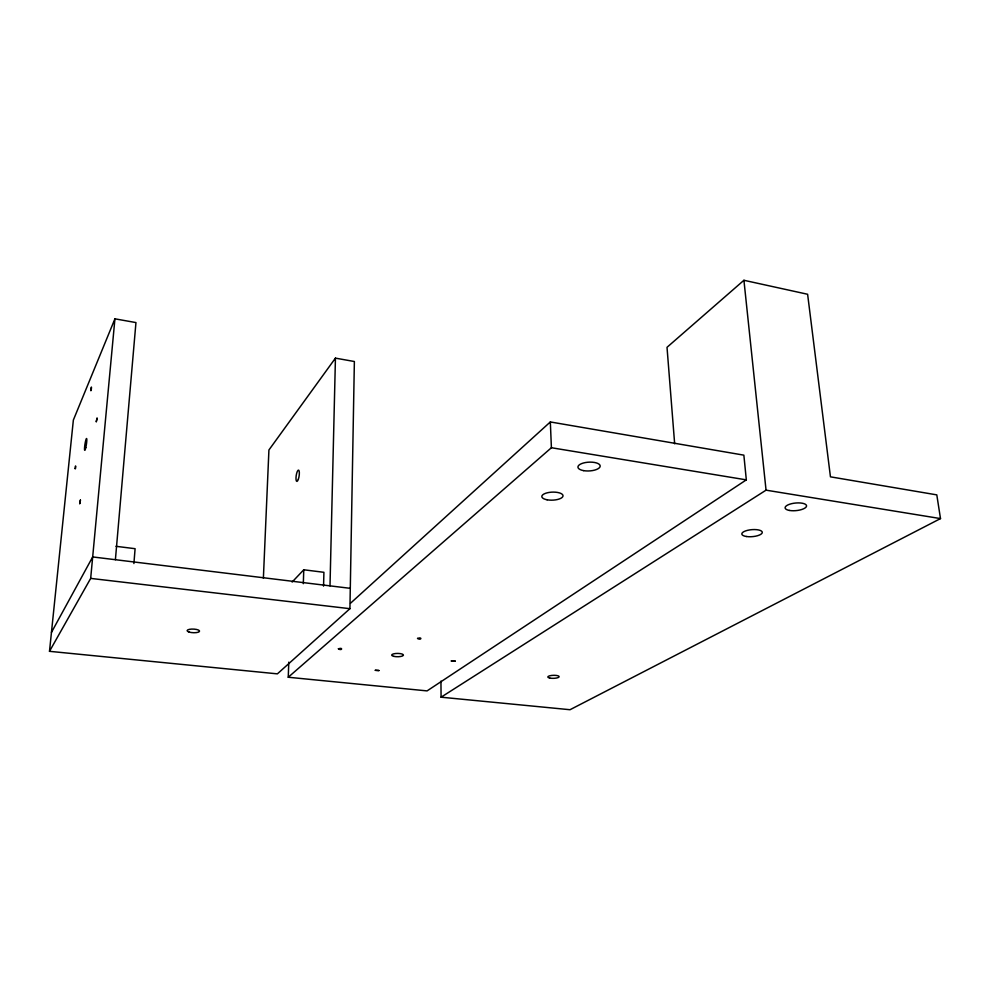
<?xml version="1.0" encoding="UTF-8"?>
<svg xmlns="http://www.w3.org/2000/svg" width="990" height="990" viewBox="0 0 990 990"><rect width="100%" height="100%" fill="white"/><g stroke="black" fill="none" stroke-linecap="round" stroke-linejoin="round"><path stroke-width="1.49" d="M115.397 559.709L135.952 322.579L114.927 318.829L73.359 420.069L49.5 651.321L277.386 673.856L349.928 608.689L354.371 361.511L335.437 358.132L268.921 449.992L263.377 578.234M330.004 585.857L335.437 358.132M323.557 586.142L323.916 572.307L303.769 569.782L292.124 582.058M303.324 583.692L303.769 569.782M350.534 603.207L550.329 421.95L743.861 455.153L746.324 479.865L427.074 690.896L288.251 677.247L288.783 662.162M133.898 563.545L135.098 548.695L115.978 546.307M49.5 651.321L90.672 578.395L114.927 318.829M51.455 632.387L92.676 556.937L350.287 588.332M288.251 677.247L551.405 447.728L746.324 479.865M440.946 681.12L441.082 697.195L570.017 709.719L940.5 518.587L936.8 494.876L830.449 476.834L807.617 294.265L743.923 280.281L667.013 347.317L674.66 443.817M441.082 697.195L766.05 490.161L940.5 518.587M90.672 578.395L349.928 608.689M743.923 280.281L766.05 490.161M550.329 421.95L551.405 447.728M451.316 660.961L455.14 661.073L451.316 660.961M90.746 390.382C91.29 392.795 92.02 381.831 90.746 390.382M80.413 500.061L79.745 503.65L80.413 500.061M75.091 468.617C75.921 469.928 75.822 461.996 75.091 468.617M97.057 418.201L96.278 421.69L97.057 418.201M417.557 638.439C421.183 640.938 422.718 636.446 417.557 638.439M338.407 648.772C341.538 651.296 343.728 647.052 338.407 648.772M375.297 670.304L378.972 670.539L375.297 670.304M393.81 656.358A5.878 1.658 0 0 0 403.363 655.355A5.878 1.658 0 0 0 395.517 653.524A5.878 1.658 0 0 0 393.81 656.358M583.692 470.646A11.138 4.393 -3 0 0 600.188 465.981A11.138 4.393 -3 0 0 583.333 463.035A11.138 4.393 -3 0 0 583.692 470.646M547.099 499.789A10.593 4.01 -2.2 0 0 563.025 495.804A10.593 4.01 -2.2 0 0 547.185 492.822A10.593 4.01 -2.2 0 0 547.099 499.789M549.759 678.063A5.668 1.51 -1.6 0 0 559.065 676.987A5.668 1.51 -1.6 0 0 551.69 675.44A5.668 1.51 -1.6 0 0 549.759 678.063M789.352 510.432A10.791 3.812 -5.6 0 0 806.479 506.373A10.791 3.812 -5.6 0 0 791.641 503.663A10.791 3.812 -5.6 0 0 789.352 510.432M746.423 536.506A10.246 3.502 -4.8 0 0 762.263 532.62A10.246 3.502 -4.8 0 0 747.5 530.343A10.246 3.502 -4.8 0 0 746.423 536.506M189.065 632.053A6.237 1.819 2.4 0 0 199.411 631.546A6.237 1.819 2.4 0 0 191.602 629.083A6.237 1.819 2.4 0 0 189.065 632.053M298.361 479.259A5.73 1.485 -81.5 0 0 298.658 470.151A5.73 1.485 -81.5 0 0 295.985 477.898A5.73 1.485 -81.5 0 0 298.361 479.259M85.796 447.666A6.027 0.73 -81.3 0 0 86.613 438.483A6.027 0.73 -81.3 0 0 84.596 447.134A6.027 0.73 -81.3 0 0 85.796 447.666"/></g></svg>
